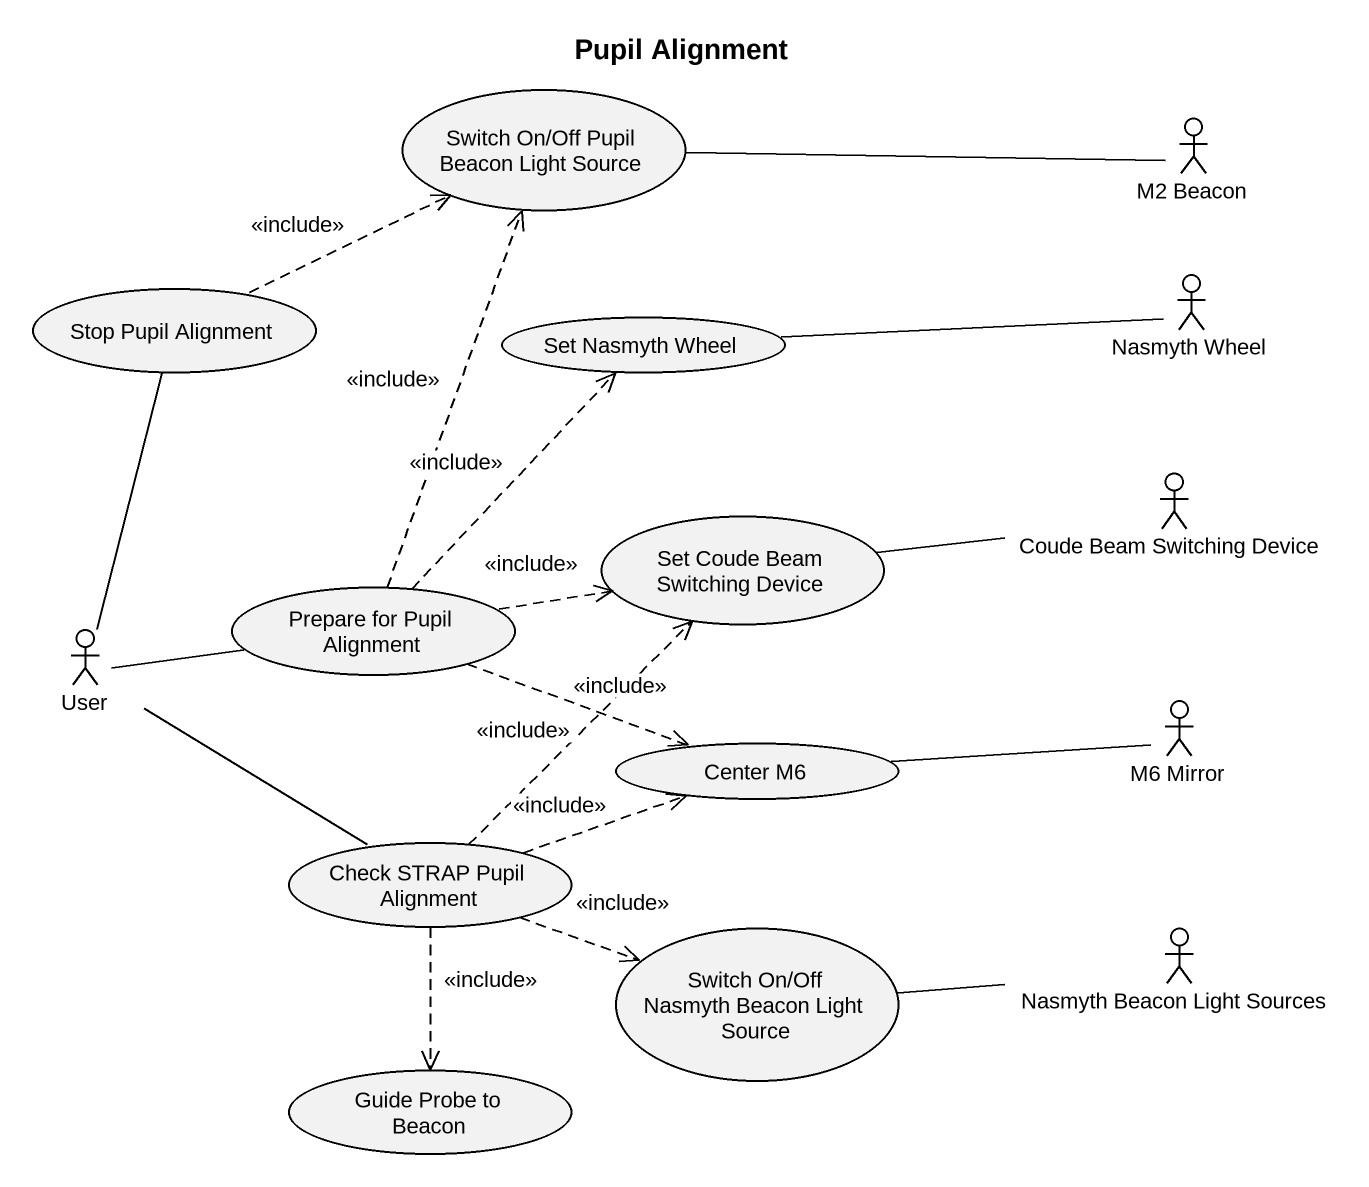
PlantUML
@startuml
title Pupil Alignment
usecase "Switch On/Off Pupil Beacon Light Source" as Switch_On_Off_Pupil_Beacon
actor "M2 Beacon" as M2_Beacon
usecase "Stop Pupil Alignment" as Stop_Pupil_Alignment
usecase "Set Nasmyth Wheel" as Set_Nasmyth_Wheel
actor "Nasmyth Wheel" as Nasmyth_Wheel
usecase "Set Coude Beam Switching Device" as Set_Coude_Beam_Switching
actor "Coude Beam Switching Device" as Coude_Beam_Switching_Device
actor User
usecase "Prepare for Pupil Alignment" as Prepare_for_Pupil_Alignment
actor "M6 Mirror" as M6_Mirror
usecase "Center M6" as Center_M6
usecase "Check STRAP Pupil Alignment" as Check_STRAP_Pupil_Alignment
usecase "Switch On/Off Nasmyth Beacon Light Source" as Switch_On_Off_Nasmyth
actor "Nasmyth Beacon Light Sources" as Nasmyth_Beacon_Light_Sources
usecase "Guide Probe to Beacon" as Guide_Probe_to_Beacon
Switch_On_Off_Pupil_Beacon -right- M2_Beacon
Stop_Pupil_Alignment .right.> Switch_On_Off_Pupil_Beacon : <<include>>
Set_Nasmyth_Wheel -right- Nasmyth_Wheel
Set_Coude_Beam_Switching -right- Coude_Beam_Switching_Device
User -up- Stop_Pupil_Alignment
User -right- Prepare_for_Pupil_Alignment
User -- Check_STRAP_Pupil_Alignment
Prepare_for_Pupil_Alignment .up.> Switch_On_Off_Pupil_Beacon : <<include>>
Prepare_for_Pupil_Alignment .up.> Set_Nasmyth_Wheel : <<include>>
Prepare_for_Pupil_Alignment .right.> Set_Coude_Beam_Switching : <<include>>
Prepare_for_Pupil_Alignment .right.> Center_M6 : <<include>>
Center_M6 -right- M6_Mirror
Check_STRAP_Pupil_Alignment .up.> Set_Coude_Beam_Switching : <<include>>
Check_STRAP_Pupil_Alignment .right.> Center_M6 : <<include>>
Check_STRAP_Pupil_Alignment .right.> Switch_On_Off_Nasmyth : <<include>>
Check_STRAP_Pupil_Alignment ..> Guide_Probe_to_Beacon : <<include>>
Switch_On_Off_Nasmyth -right- Nasmyth_Beacon_Light_Sources
@enduml
